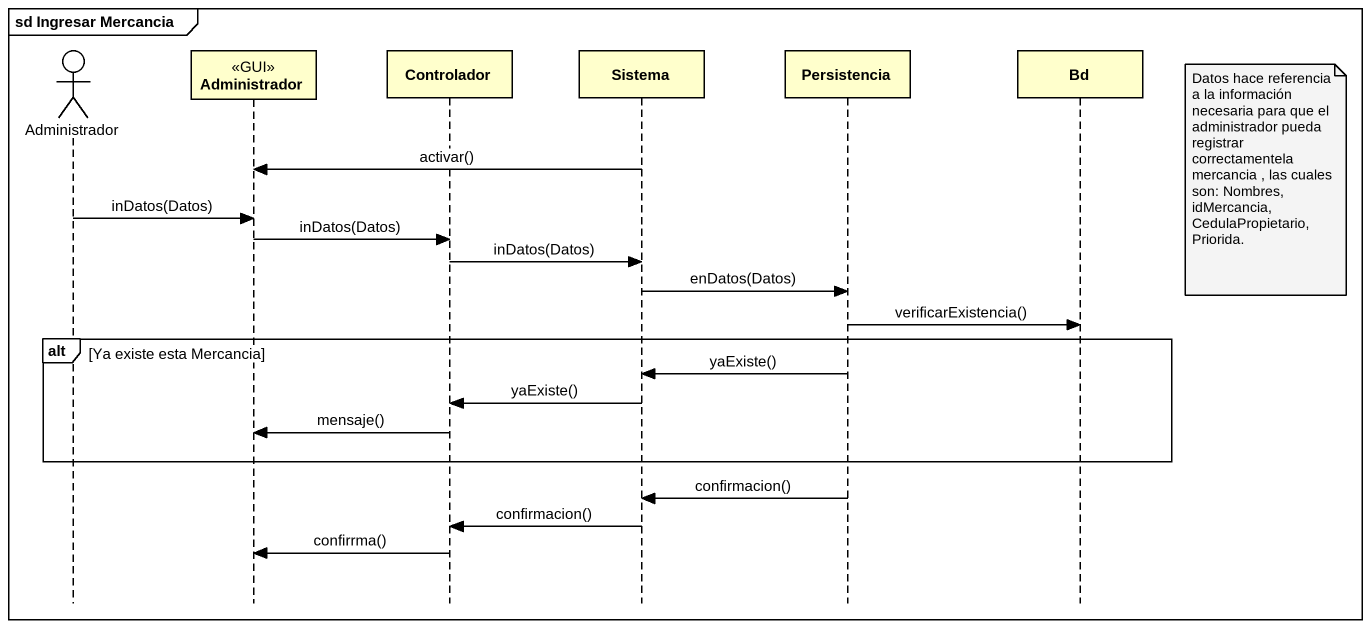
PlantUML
@startuml
mainframe sd Ingresar Mercancia
hide footbox
actor Administrador
participant "Administrador" as Administrador_2 <<GUI>>
participant Controlador
participant Sistema
participant Persistencia
participant Bd

Sistema -> Administrador_2 : activar()
note right of Bd : Datos hace referencia a la información necesaria para que el administrador pueda registrar correctamentela mercancia , las cuales son: Nombres, idMercancia, CedulaPropietario, Priorida.
Administrador -> Administrador_2 : inDatos(Datos)
Administrador_2 -> Controlador : inDatos(Datos)
Controlador -> Sistema : inDatos(Datos)
Sistema -> Persistencia : enDatos(Datos)
Persistencia -> Bd : verificarExistencia()
alt Ya existe esta Mercancia
  Persistencia -> Sistema : yaExiste()
  Sistema -> Controlador : yaExiste()
  Controlador -> Administrador_2 : mensaje()
end
Persistencia -> Sistema : confirmacion()
Sistema -> Controlador : confirmacion()
Controlador -> Administrador_2 : confirrma()
@enduml
